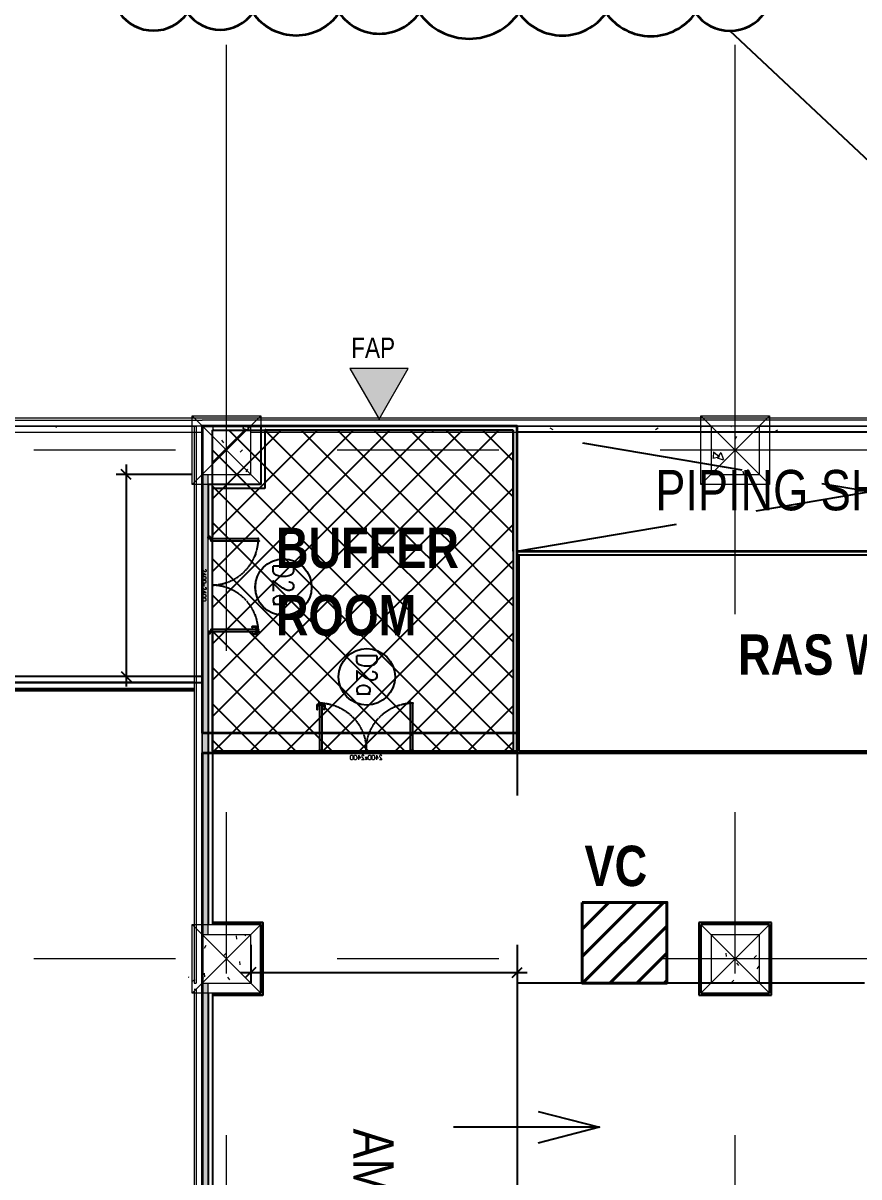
# Model space of a CAD drawing. Extents: x -14231 to 516634, y -267190 to 70805.
# Drawn here: x 402477 to 423174, y -78894 to -50310 of the extents above; entities that cross this region are included whole.
import ezdxf
from ezdxf.enums import TextEntityAlignment as Align

# ---------------------------------------------------------------- set-up
doc = ezdxf.new("R2010")
doc.units = 0
doc.header["$LTSCALE"] = 8
for name, pattern in [('188K-SM-03-F10-ARCH-PA-Y2257103$0$DASHED', [19.05, 12.7, -6.35]), ('IDA - Grid Line', [3500, 2000, -500, 500, -500]), ('IDA - Hidden 065', [537.5, 375, -162.5]), ('IDA - Hidden 2-1', [750, 500, -250])]:
    doc.linetypes.add(name, pattern=pattern)
doc.layers.get('0').update_dxf_attribs({"color": 1, "linetype": 'CONTINUOUS'})
doc.layers.get('Defpoints').update_dxf_attribs({"linetype": 'CONTINUOUS'})
for name, color, linetype in [('0-1.7M Column', 254, 'CONTINUOUS'), ('0-T100单抗岩棉库板H10000', 21, 'CONTINUOUS'), ('0-T100非抗岩棉库板H10000', 1, 'CONTINUOUS'), ('0-T50单抗铝蜂巢库板H5000', 3, 'CONTINUOUS'), ('0-T50双抗铝蜂巢库板H5000', 2, 'CONTINUOUS'), ('00-MEP Layout', 7, 'CONTINUOUS'), ('188K-SM-03-F10-ARCH-PA-Y2257103$0$K-Door', 4, 'CONTINUOUS'), ('188K-SM-03-F10-ARCH-PA-Y2257103$0$K-TXT', 7, 'CONTINUOUS'), ('Ceiling FL+3000', 6, 'CONTINUOUS'), ('Ceiling FL+5000', 150, 'CONTINUOUS'), ('CTCI', 4, 'CONTINUOUS')]:
    doc.layers.add(name, color=color, linetype=linetype)
for name, color, linetype, lineweight in [('A-_--------_A', 7, 'CONTINUOUS', 9), ('A-_ANOTGRID_E', 7, 'CONTINUOUS', 9), ('A-_WALL----_E', 7, 'CONTINUOUS', 9), ('A-_WALL----_H', 7, 'CONTINUOUS', 9), ('A-ANOT----_D', 7, 'CONTINUOUS', 9), ('A-COLN----_E', 7, 'CONTINUOUS', 9), ('A-COLN----_E1', 7, 'CONTINUOUS', 9)]:
    doc.layers.add(name, color=color, linetype=linetype, lineweight=lineweight)
doc.styles.add('188K-SM-03-F10-ARCH-PA-Y2257103$0$14P7-XFDP10$0$AA-TXT', font='simplex.shx', dxfattribs={"width": 0.8, "bigfont": 'chineset.shx'})
doc.styles.add('188K-SM-03-F10-ARCH-PA-Y2257103$0$Standard', font='txt.shx', dxfattribs={"bigfont": 'chineset.shx'})
doc.styles.add('Arial', font='arial.ttf', dxfattribs={"width": 0.8, "height": 0.25})
doc.styles.add('Arial Narrow_2', font='ARIALN.TTF', dxfattribs={"width": 0.8, "height": 0.22})
doc.styles.add('Site Area', font='arial.ttf', dxfattribs={"width": 0.8})
doc.dimstyles.new('IDA_-_Arial_-_2_5mm_-_Black_-_Diagonal', dxfattribs={"dimscale": 304.8, "dimtxt": 639.644359, "dimasz": 0.82021, "dimexe": 0.82021, "dimexo": 0.82021, "dimgap": 0, "dimtad": 1, "dimdec": 0, "dimzin": 0, "dimdsep": 46, "dimtxsty": 'Arial Narrow_2', "dimblk1": 'OBLIQUE', "dimblk2": 'OBLIQUE', "dimsah": 1, "dimcen": 0.09, "dimdle": 0.82021, "dimazin": 0, "dimtfac": 1, "dimtdec": 4, "dimtix": 1, "dimtmove": 0, "dimatfit": 3, "dimfxl": 1, "dimtvp": 1, "dimtolj": 1, "dimtzin": 0, "dimarcsym": 2})
pattern_1 = [(270, (69356.9, 806163.47), (508, -2032), [83.82, -1440.18, 83.82, -1440.18, -8128]), (270, (69356.9, 806163.47), (508, -2032), [-3048, 83.82, -2964.18, 83.82, -1440.18, -3556]), (270, (69356.9, 806163.47), (508, -2032), [-7620, 83.82, -932.18, 83.82, -2456.18]), (30, (69610.9, 805401.47), (1505.76362, 1455.9409), [83.82, -1440.18, 83.82, -1440.18, -8128]), (30, (69610.9, 805401.47), (1505.76362, 1455.9409), [-3048, 83.82, -2964.18, 83.82, -1440.18, -3556]), (30, (69610.9, 805401.47), (1505.76362, 1455.9409), [-7620, 83.82, -932.18, 83.82, -2456.18]), (150, (70626.9, 805147.47), (-2013.76362, 576.0591), [83.82, -1440.18, 83.82, -1440.18, -8128]), (150, (70626.9, 805147.47), (-2013.76362, 576.0591), [-3048, 83.82, -2964.18, 83.82, -1440.18, -3556]), (150, (70626.9, 805147.47), (-2013.76362, 576.0591), [-7620, 83.82, -932.18, 83.82, -2456.18])]

# ---------------------------------------------------------------- blocks, each defined once
blk = doc.blocks.new('IDA - Rectangle Column - 1200W X 1200D-V72-PH1 LEVEL 3 - PROBE')
at = {"layer": 'A-COLN----_E1'}
h = blk.add_hatch(dxfattribs=at)
h.set_pattern_fill('FP_68', color=256, style=0, pattern_type=2)
h.set_pattern_definition([(50, (-867057.2, -350756.1), (1821.8403, -159.3907), [190.5, -2095.5]), (355, (-867057.2, -350756.1), (-352.428, 1910.5674), [152.4, -1676.4]), (100.451, (-866905.4, -350769.4), (1469.4262, 1751.166), [161.9, -1780.901]), (46.184, (-867057.2, -350248.1), (2710.791, -420.428), [285.75, -3143.25]), (96.636, (-866831.3, -350283.2), (2374.0256, 2474.276), [242.85, -2671.351]), (351.184, (-867057.2, -350248), (2374.05, 2474.2525), [228.6, -2514.6]), (21, (-866803.2, -350375.1), (1516.1442, -1022.6516), [190.5, -2095.5]), (326, (-866803.2, -350375.1), (618.021, 1841.8805), [152.4, -1676.4]), (71.451, (-866676.8, -350460.3), (2134.1713, 819.2124), [161.9, -1780.901]), (37.5, (-867057.2, -350756.1), (30.88603, 845.5504), [83.82, -1572.26, 83.82, -3300.73]), (37.5, (-867057.2, -350756.1), (30.88603, 845.5504), [-1739.9, -1617.98, 83.82, -1598.93]), (7.5, (-867057.2, -350756.1), (668.1966, 1001.80575), [83.82, -886.46, 83.82, -1534.16, -641.35]), (7.5, (-867057.2, -350756.1), (668.1966, 1001.80575), [-2588.26, 83.82, -557.53]), (327.5, (-867623.6, -350756.1), (1355.90933, -57.2896), [83.82, -551.18, 83.82, -4526.28]), (327.5, (-867623.6, -350756.1), (1355.90933, -57.2896), [-718.82, -1897.38, 83.82, -2545.08]), (317.5, (-867877.6, -350756.1), (1481.2932, 254.2664), [83.82, -741.68, 83.82, -3098.8]), (317.5, (-867877.6, -350756.1), (1481.2932, 254.2664), [-909.32, -1231.9, 83.82, -1783.08])])
h.paths.add_polyline_path([(600, -600), (600, 600), (-600, 600), (-600, -600)])
at = {"layer": 'A-COLN----_E'}
for p, q in [((600, 600), (-600, 600)), ((-600, 600), (-600, -600)), ((600, -600), (600, 600)), ((-600, -600), (600, -600))]:
    blk.add_line(p, q, dxfattribs=at)
blk = doc.blocks.new('IDA - Rectangle Column - 1200W X 1200D-V73-PH1 LEVEL 3 - PROBE')
at = {"layer": 'A-COLN----_E1'}
h = blk.add_hatch(dxfattribs=at)
h.set_pattern_fill('FP_69', color=256, style=0, pattern_type=2)
h.set_pattern_definition([(50, (-879657.2, -350756.1), (1821.8403, -159.3907), [190.5, -2095.5]), (355, (-879657.2, -350756.1), (-352.428, 1910.5674), [152.4, -1676.4]), (100.451, (-879505.4, -350769.4), (1469.4262, 1751.166), [161.9, -1780.901]), (46.184, (-879657.2, -350248.1), (2710.791, -420.428), [285.75, -3143.25]), (96.636, (-879431.3, -350283.2), (2374.0256, 2474.276), [242.85, -2671.351]), (351.184, (-879657.2, -350248), (2374.05, 2474.2525), [228.6, -2514.6]), (21, (-879403.2, -350375.1), (1516.1442, -1022.6516), [190.5, -2095.5]), (326, (-879403.2, -350375.1), (618.021, 1841.8805), [152.4, -1676.4]), (71.451, (-879276.8, -350460.3), (2134.1713, 819.2124), [161.9, -1780.901]), (37.5, (-879657.2, -350756.1), (30.88603, 845.5504), [83.82, -1572.26, 83.82, -3300.73]), (37.5, (-879657.2, -350756.1), (30.88603, 845.5504), [-1739.9, -1617.98, 83.82, -1598.93]), (7.5, (-879657.2, -350756.1), (668.1966, 1001.80575), [83.82, -886.46, 83.82, -1534.16, -641.35]), (7.5, (-879657.2, -350756.1), (668.1966, 1001.80575), [-2588.26, 83.82, -557.53]), (327.5, (-880223.6, -350756.1), (1355.90933, -57.2896), [83.82, -551.18, 83.82, -4526.28]), (327.5, (-880223.6, -350756.1), (1355.90933, -57.2896), [-718.82, -1897.38, 83.82, -2545.08]), (317.5, (-880477.6, -350756.1), (1481.2932, 254.2664), [83.82, -741.68, 83.82, -3098.8]), (317.5, (-880477.6, -350756.1), (1481.2932, 254.2664), [-909.32, -1231.9, 83.82, -1783.08])])
h.paths.add_polyline_path([(600, -600), (600, 600), (-600, 600), (-600, -600)])
at = {"layer": 'A-COLN----_E'}
for p, q in [((600, 600), (-600, 600)), ((-600, 600), (-600, -600)), ((600, -600), (600, 600)), ((-600, -600), (600, -600))]:
    blk.add_line(p, q, dxfattribs=at)
blk = doc.blocks.new('IDA - Rectangle Column - 1200W X 1200D-V74-PH1 LEVEL 3 - PROBE')
at = {"layer": 'A-COLN----_E1'}
h = blk.add_hatch(dxfattribs=at)
h.set_pattern_fill('FP_70', color=256, style=0, pattern_type=2)
h.set_pattern_definition([(50, (-867057.2, -338156.1), (1821.8403, -159.3907), [190.5, -2095.5]), (355, (-867057.2, -338156.1), (-352.428, 1910.5674), [152.4, -1676.4]), (100.451, (-866905.4, -338169.4), (1469.4262, 1751.166), [161.9, -1780.901]), (46.184, (-867057.2, -337648.1), (2710.791, -420.428), [285.75, -3143.25]), (96.636, (-866831.3, -337683.2), (2374.0256, 2474.276), [242.85, -2671.351]), (351.184, (-867057.2, -337648), (2374.05, 2474.2525), [228.6, -2514.6]), (21, (-866803.2, -337775.1), (1516.1442, -1022.6516), [190.5, -2095.5]), (326, (-866803.2, -337775.1), (618.021, 1841.8805), [152.4, -1676.4]), (71.451, (-866676.8, -337860.3), (2134.1713, 819.2124), [161.9, -1780.901]), (37.5, (-867057.2, -338156.1), (30.88603, 845.5504), [83.82, -1572.26, 83.82, -3300.73]), (37.5, (-867057.2, -338156.1), (30.88603, 845.5504), [-1739.9, -1617.98, 83.82, -1598.93]), (7.5, (-867057.2, -338156.1), (668.1966, 1001.80575), [83.82, -886.46, 83.82, -1534.16, -641.35]), (7.5, (-867057.2, -338156.1), (668.1966, 1001.80575), [-2588.26, 83.82, -557.53]), (327.5, (-867623.6, -338156.1), (1355.90933, -57.2896), [83.82, -551.18, 83.82, -4526.28]), (327.5, (-867623.6, -338156.1), (1355.90933, -57.2896), [-718.82, -1897.38, 83.82, -2545.08]), (317.5, (-867877.6, -338156.1), (1481.2932, 254.2664), [83.82, -741.68, 83.82, -3098.8]), (317.5, (-867877.6, -338156.1), (1481.2932, 254.2664), [-909.32, -1231.9, 83.82, -1783.08])])
h.paths.add_polyline_path([(600, -600), (600, 600), (-600, 600), (-600, -600)])
at = {"layer": 'A-COLN----_E'}
for p, q in [((600, 600), (-600, 600)), ((-600, 600), (-600, -600)), ((600, -600), (600, 600)), ((-600, -600), (600, -600))]:
    blk.add_line(p, q, dxfattribs=at)
blk = doc.blocks.new('IDA - Rectangle Column - 1200W X 1200D-V75-PH1 LEVEL 3 - PROBE')
at = {"layer": 'A-COLN----_E1'}
h = blk.add_hatch(dxfattribs=at)
h.set_pattern_fill('FP_71', color=256, style=0, pattern_type=2)
h.set_pattern_definition([(50, (-879657.2, -338156.1), (1821.8403, -159.3907), [190.5, -2095.5]), (355, (-879657.2, -338156.1), (-352.428, 1910.5674), [152.4, -1676.4]), (100.451, (-879505.4, -338169.4), (1469.4262, 1751.166), [161.9, -1780.901]), (46.184, (-879657.2, -337648.1), (2710.791, -420.428), [285.75, -3143.25]), (96.636, (-879431.3, -337683.2), (2374.0256, 2474.276), [242.85, -2671.351]), (351.184, (-879657.2, -337648), (2374.05, 2474.2525), [228.6, -2514.6]), (21, (-879403.2, -337775.1), (1516.1442, -1022.6516), [190.5, -2095.5]), (326, (-879403.2, -337775.1), (618.021, 1841.8805), [152.4, -1676.4]), (71.451, (-879276.8, -337860.3), (2134.1713, 819.2124), [161.9, -1780.901]), (37.5, (-879657.2, -338156.1), (30.88603, 845.5504), [83.82, -1572.26, 83.82, -3300.73]), (37.5, (-879657.2, -338156.1), (30.88603, 845.5504), [-1739.9, -1617.98, 83.82, -1598.93]), (7.5, (-879657.2, -338156.1), (668.1966, 1001.80575), [83.82, -886.46, 83.82, -1534.16, -641.35]), (7.5, (-879657.2, -338156.1), (668.1966, 1001.80575), [-2588.26, 83.82, -557.53]), (327.5, (-880223.6, -338156.1), (1355.90933, -57.2896), [83.82, -551.18, 83.82, -4526.28]), (327.5, (-880223.6, -338156.1), (1355.90933, -57.2896), [-718.82, -1897.38, 83.82, -2545.08]), (317.5, (-880477.6, -338156.1), (1481.2932, 254.2664), [83.82, -741.68, 83.82, -3098.8]), (317.5, (-880477.6, -338156.1), (1481.2932, 254.2664), [-909.32, -1231.9, 83.82, -1783.08])])
h.paths.add_polyline_path([(600, -600), (600, 600), (-600, 600), (-600, -600)])
at = {"layer": 'A-COLN----_E'}
for p, q in [((600, 600), (-600, 600)), ((-600, 600), (-600, -600)), ((600, -600), (600, 600)), ((-600, -600), (600, -600))]:
    blk.add_line(p, q, dxfattribs=at)
blk = doc.blocks.new('_Oblique')
at = {"color": 0, "linetype": 'ByBlock', "lineweight": -2}
blk.add_line((-0.5, -0.5), (0.5, 0.5), dxfattribs=at)
blk = doc.blocks.new('*D261')
at = {"layer": 'A-ANOT----_D', "color": 0, "lineweight": -2, "transparency": 16777216}
for p, q in [((405031, -61244), (405031, -66744)), ((406663, -61494), (404781, -61494)), ((406663, -66494), (404781, -66494))]:
    blk.add_line(p, q, dxfattribs=at)
at = {"layer": 'Defpoints', "color": 0, "transparency": 16777216}
for p in [(406913, -61494), (405031, -66494), (406913, -66494)]:
    blk.add_point(p, dxfattribs=at)
at = {"layer": 'A-ANOT----_D', "color": 0, "lineweight": -2, "transparency": 16777216, "xscale": 250, "yscale": 250, "zscale": 250}
for p, rotation in [((405031, -61494), 90), ((405031, -66494), 270)]:
    blk.add_blockref('_Oblique', p, dxfattribs=dict(at, rotation=rotation))
at = {"layer": 'A-ANOT----_D', "color": 0, "transparency": 16777216, "insert": (405031, -63994), "char_height": 0.22, "attachment_point": 5, "rotation": 90, "style": 'Arial Narrow_2'}
blk.add_mtext('\\A1;5000', dxfattribs=at)
blk = doc.blocks.new('*D277')
at = {"layer": 'A-ANOT----_D', "color": 0, "lineweight": -2, "transparency": 16777216}
for p, q in [((408113, -73144), (408113, -74082)), ((414713, -73144), (414713, -74082)), ((407863, -73832), (414963, -73832))]:
    blk.add_line(p, q, dxfattribs=at)
at = {"layer": 'Defpoints', "color": 0, "transparency": 16777216}
for p in [(408113, -72894), (414713, -72894), (414713, -73832)]:
    blk.add_point(p, dxfattribs=at)
at = {"layer": 'A-ANOT----_D', "color": 0, "lineweight": -2, "transparency": 16777216, "xscale": 250, "yscale": 250, "zscale": 250, "rotation": 180}
blk.add_blockref('_Oblique', (408113, -73832), dxfattribs=at)
at = {"layer": 'A-ANOT----_D', "color": 0, "lineweight": -2, "transparency": 16777216, "xscale": 250, "yscale": 250, "zscale": 250}
blk.add_blockref('_Oblique', (414713, -73832), dxfattribs=at)
at = {"layer": 'A-ANOT----_D', "color": 0, "transparency": 16777216, "insert": (411413, -73832), "char_height": 0.22, "attachment_point": 5, "style": 'Arial Narrow_2'}
blk.add_mtext('\\A1;6600', dxfattribs=at)
blk = doc.blocks.new('F10N-L30_PIPING SHAFT-01')
at = {"layer": 'CTCI', "color": 5, "linetype": 'IDA - Hidden 2-1'}
for p, q in [((2950, 17400), (0, 0)), ((2950, 0), (0, 17400))]:
    blk.add_line(p, q, dxfattribs=at)
at = {"layer": 'CTCI', "color": 5}
blk.add_lwpolyline([(2950, 17400), (0, 17400), (0, 0), (2950, 0)], close=True, dxfattribs=at)
at = {"color": 5, "lineweight": 53, "insert": (937, 3418), "char_height": 1000, "width": 12873.67, "attachment_point": 1, "rotation": 90, "style": 'Site Area'}
blk.add_mtext('PIPING SHAFT W=2.5M', dxfattribs=at)
blk = doc.blocks.new('A$Cdbe0066e')
at = {"lineweight": 40}
h = blk.add_hatch(dxfattribs=at)
h.set_pattern_fill('ANSI31', color=1, scale=150)
h.set_pattern_definition([(45, (-170200.37, 1667730.7), (-336.7596, 336.7596), [])])
h.paths.add_polyline_path([(0, 2000), (2100, 2000), (2100, 0), (0, 0)])
at = {"color": 3, "lineweight": 40}
blk.add_lwpolyline([(0, 2000), (2100, 2000), (2100, 0), (0, 0)], close=True, dxfattribs=at)
at = {"color": 4, "lineweight": 53, "insert": (58, 3405, 0), "char_height": 1000, "attachment_point": 1, "style": 'Site Area'}
blk.add_mtext_dynamic_manual_height_columns('{\\fArial|b1|i0|c0|p34;VC}', width=1894.61, gutter_width=24255, heights=[0], dxfattribs=at)
blk = doc.blocks.new('A$C3c950bc4')
at = {"layer": 'A-COLN----_E1', "color": 8, "lineweight": 9}
for p, q in [((850, 850), (-850, -850)), ((-850, 850), (850, -850)), ((13450, 850), (11750, -850)), ((11750, 850), (13450, -850))]:
    blk.add_line(p, q, dxfattribs=at)
for points in [[(-850, 850), (850, 850), (850, -850), (-850, -850)], [(11750, 850), (13450, 850), (13450, -850), (11750, -850)]]:
    blk.add_lwpolyline(points, close=True, dxfattribs=at)
blk = doc.blocks.new('188K-SM-03-F10-ARCH-PA-Y2257103$0$雙開門-2400×2400')
for p, q in [((225.2, 117.7), (223.8, 117.6)), ((229.2, 117.7), (225.2, 117.7)), ((225.2, 115.5), (229.2, 115.5)), ((229.2, 119), (229.2, 114.1)), ((230, 119), (229.2, 119)), ((230, 114.1), (230, 119)), ((229.2, 114.1), (230, 114.1)), ((0, 2.5), (0, -2.5)), ((0, -1.9), (0, 1.9)), ((0.6, 2.5), (3, 2.5)), ((3, 2.5), (3, 0.2)), ((3, 0.2), (3, 0.2)), ((239.4, 2.5), (237, 2.5)), ((237, 2.5), (237, -0.2)), ((237, -0.2), (237, 0)), ((240, 2.5), (240, -2.5)), ((240, -1.9), (240, 1.9)), ((3, -2.5), (0.6, -2.5)), ((4.7, -1.9), (3, -2.5)), ((3.7, -0.6), (3.9, -0.6)), ((3.9, -0.6), (4, -0.6)), ((4.1, -0.7), (4, -0.7)), ((4, -0.7), (4, -1.5)), ((4, -1.5), (4.6, -1.5)), ((4.5, -0.2), (4.1, -0.2)), ((4.1, -0.7), (4.1, -0.7)), ((4.6, -0.7), (4.5, -0.7)), ((4.5, -0.7), (4.5, -0.7)), ((4.6, -0.6), (4.7, -0.6)), ((4.6, -1.5), (4.6, -0.7)), ((4.7, -0.6), (4.8, -0.6)), ((5, -0.8), (5, -1.5)), ((235, -0.8), (235, -1.5)), ((235.3, -0.6), (235.2, -0.6)), ((235.4, -0.6), (235.3, -0.6)), ((235.3, -1.9), (237, -2.5)), ((235.4, -1.5), (235.4, -0.7)), ((235.4, -0.7), (235.5, -0.7)), ((236, -1.5), (235.4, -1.5)), ((235.5, -0.2), (235.9, -0.2)), ((235.5, -0.7), (235.5, -0.7)), ((235.9, -0.7), (235.9, -0.7)), ((235.9, -0.7), (236, -0.7)), ((236.1, -0.6), (236, -0.6)), ((236, -0.7), (236, -1.5)), ((236.3, -0.6), (236.1, -0.6)), ((237, -2.5), (239.4, -2.5))]:
    blk.add_line(p, q)
for points in [[(10.9, 121.6), (10.9, 123.4), (10.9, 121.6), (4.3, 121.6), (4.3, 121.5), (4.7, 121.5), (4.7, 120.4, 0.414214), (4.8, 120.3), (5, 120.3), (5, 120.4), (4.9, 120.4), (4.9, 121.4), (5, 121.4), (5, 4.1), (4.9, 4.1), (4.9, 5.1), (5, 5.1), (5, 5.2), (4.8, 5.2, 0.414214), (4.7, 5.1), (4.7, 4, 0.414214), (4.8, 3.8), (10.2, 3.8, 0.414214), (10.3, 4), (10.3, 5.1, 0.414214), (10.2, 5.2), (10, 5.2), (10, 5.1), (10.1, 5.1), (10.1, 4.1), (10, 4.1), (10, 121.4), (10.1, 121.4), (10.1, 120.4), (10, 120.4), (10, 120.3), (10.2, 120.3, 0.414214), (10.3, 120.4), (10.3, 121.4), (11.1, 121.4, 0.414214), (11.1, 121.4), (11.1, 123.6, 0.414214), (11.1, 123.7), (10.3, 123.7), (10.3, 123.4), (10.9, 123.4)], [(235.9, 121.6), (235.9, 123.4), (235.9, 121.6), (229.3, 121.6), (229.3, 121.5), (229.7, 121.5), (229.7, 120.4, 0.414214), (229.8, 120.3), (230, 120.3), (230, 120.4), (229.9, 120.4), (229.9, 121.4), (230, 121.4), (230, 4.1), (229.9, 4.1), (229.9, 5.1), (230, 5.1), (230, 5.2), (229.8, 5.2, 0.414214), (229.7, 5.1), (229.7, 4, 0.414214), (229.8, 3.8), (235.2, 3.8, 0.414214), (235.3, 4), (235.3, 5.1, 0.414214), (235.2, 5.2), (235, 5.2), (235, 5.1), (235.1, 5.1), (235.1, 4.1), (235, 4.1), (235, 121.4), (235.1, 121.4), (235.1, 120.4), (235, 120.4), (235, 120.3), (235.2, 120.3, 0.414214), (235.3, 120.4), (235.3, 121.4), (236.1, 121.4, 0.414214), (236.1, 121.4), (236.1, 123.6, 0.414214), (236.1, 123.7), (235.3, 123.7), (235.3, 123.4), (235.9, 123.4)], [(235.8, 117.7), (239.8, 117.7), (241.2, 117.6, -0.327495), (242, 116.9, -0.089847), (242.2, 106.2, -1.144881), (240.3, 106.6, 0.137079), (240.3, 114.9, 0.349357), (239.8, 115.5), (235.8, 115.5)]]:
    blk.add_lwpolyline(points, format="xyb")
blk.add_lwpolyline([(235, 114.1), (235, 119), (235.8, 119), (235.8, 114.1)], close=True)
at = {"ltscale": 500}
for points in [[(3.3, 0.3), (3.3, 3.1), (3, 3.1), (3, 0.3)], [(8.5, 3.8), (4, 3.8), (4, 4.1), (8.5, 4.1)], [(231.5, 3.8), (236, 3.8), (236, 4.1), (231.5, 4.1)], [(236.7, -0.1), (236.7, 3.1), (237, 3.1), (237, -0.1)]]:
    blk.add_lwpolyline(points, close=True, dxfattribs=at)
at = {"linetype": '188K-SM-03-F10-ARCH-PA-Y2257103$0$DASHED', "ltscale": 0.01}
for centre, start, end in [((3.5, 5.1), 0, 85.9993), ((236.5, 5.1), 94.0007, 180)]:
    blk.add_arc(centre, 116.5, start, end, dxfattribs=at)
for centre, radius, start, end in [((0.6, 1.9), 0.598, 90, 180), ((3.9, 0.2), 0.855, 178.2453, 256.7344), ((236.3, 0), 0.659, 270, 360), ((239.4, 1.9), 0.598, 0, 90), ((0.6, -1.9), 0.598, 180, 270), ((4.3, -0.6), 0.427, 111.7868, 180), ((4, -0.7), 0.11, 360, 90), ((4.3, -0.6), 0.427, 0, 68.2132), ((4.6, -0.7), 0.11, 90, 180), ((4.5, -1.5), 0.5, 288.9704, 0), ((4.8, -0.8), 0.2, 0, 90), ((235.2, -0.8), 0.2, 90, 180), ((235.5, -1.5), 0.5, 180, 251.0296), ((235.7, -0.6), 0.427, 111.7868, 180), ((235.4, -0.7), 0.11, 360, 90), ((235.7, -0.6), 0.427, 0, 68.2132), ((236, -0.7), 0.11, 90, 180), ((239.4, -1.9), 0.598, 270, 360)]:
    blk.add_arc(centre, radius, start, end)
for centre, major_axis, start_param, end_param in [((252.5, 110.9), (-21.3, 21.3), 0.585307, 0.943734), ((223.9, 116.7), (0.624, 0.624), 0.866962, 2.13291), ((239.6, 110.8), (-10.9, 10.9), 0.51383, 1.058752), ((225.3, 114.9), (-0.417, 0.417), -0.669314, 0.675093), ((223.8, 106.3), (-0.707, 0.707), 0.872811, 4.284184)]:
    blk.add_ellipse(centre, major_axis=major_axis, ratio=1, start_param=start_param, end_param=end_param)
at = {"ltscale": 500, "extrusion": (0, 0, -1)}
blk.add_ellipse((3.5, 3.6), major_axis=(0.495, 0.495), ratio=1, start_param=3.926991, end_param=10.210176, dxfattribs=at)
at = {"ltscale": 500}
blk.add_ellipse((236.5, 3.6), major_axis=(-0.495, 0.495), ratio=1, start_param=3.926991, end_param=10.210176, dxfattribs=at)
at = {"color": 8, "style": '188K-SM-03-F10-ARCH-PA-Y2257103$0$14P7-XFDP10$0$AA-TXT', "width": 0.8}
blk.add_text('2400x2400', height=12, dxfattribs=at).set_placement((120, -13.5), align=Align.MIDDLE_CENTER)

msp = doc.modelspace()

# ---------------------------------------------------------------- hatches: boundary and pattern name
at = {"layer": 'A-_--------_A', "lineweight": 5, "true_color": 0xff0000}
msp.add_hatch(color=1, dxfattribs=at).paths.add_polyline_path([(410571.3, -58868.7), (411293, -60118.7), (412014.7, -58868.7)])
at = {"layer": 'A-_WALL----_H', "true_color": 0x808080}
h = msp.add_hatch(dxfattribs=at)
h.set_pattern_fill('FP_1', color=8, angle=-90, style=0, pattern_type=2)
h.set_pattern_definition(pattern_1)
h.paths.add_polyline_path([(395622.2, -60293.7), (395622.2, -60443.7), (406913, -60441.7), (406913, -60293.7), (401113.5, -60293.7)])
h.paths.add_polyline_path([(408113, -60443.7), (419513, -60443.7), (419513, -60293.7), (408113, -60293.7), (408113, -60438.5)])
h.paths.add_polyline_path([(420713, -60443.7), (432113, -60443.7), (432113, -60293.7), (420713, -60293.7), (420713, -60375.8)])
h.paths.add_polyline_path([(433313, -60293.7), (433313, -60443.7), (437213, -60443.7), (437213, -60293.7), (435906.5, -60293.7)])
h = msp.add_hatch(dxfattribs=at)
h.set_pattern_fill('FP_1', color=8, angle=-90, style=0, pattern_type=2)
h.set_pattern_definition(pattern_1)
h.paths.add_polyline_path([(406913, -129293.5), (407063, -129293.5), (407063, -124493.7), (406913, -124493.7)])
h.paths.add_polyline_path([(406913, -123293.7), (407063, -123293.7), (407063, -111893.7), (406913, -111893.7), (406913, -112478.2)])
h.paths.add_polyline_path([(406913, -110693.7), (407063, -110693.7), (407063, -99293.7), (406913, -99293.7)])
h.paths.add_polyline_path([(406913, -98093.7), (407063, -98093.7), (407063, -86693.7), (406913, -86693.7), (406913, -94441.7)])
h.paths.add_polyline_path([(406913, -85493.7), (407063, -85493.7), (407063, -74093.7), (406913, -74093.7), (406913, -76405.1)])
h.paths.add_polyline_path([(406913, -72893.7), (407063, -72893.7), (407063, -61493.7), (406913, -61493.7)])
h = msp.add_hatch(dxfattribs=at)
h.set_pattern_fill('FP_1', color=8, angle=-90, style=0, pattern_type=2)
h.set_pattern_definition(pattern_1)
h.paths.add_polyline_path([(395619.8, -73943.7), (395619.8, -74093.7), (406913, -74093.7), (406913, -73943.7), (401113.5, -73943.7)])

# ---------------------------------------------------------------- linework, layer by layer
for p, q in [((406913, -66493.7), (395619.8, -66493.7)), ((395619.8, -66643.7), (406913, -66643.7)), ((406713, -66643.7), (395622.2, -66643.7)), ((395622.2, -66793.7), (406713, -66793.7)), ((395622.2, -66843.7), (406713, -66843.7))]:
    msp.add_line(p, q)
at = {"linetype": 'IDA - Hidden 065', "ltscale": 3}
for points in [[(414713, -60443.7), (414713, -129293.5), (413763, -129293.5)], [(482713, -61493.7), (474913, -61493.7), (474913, -74093.7), (414713, -74093.7)]]:
    msp.add_lwpolyline(points, dxfattribs=at)
at = {"layer": '0-T100单抗岩棉库板H10000', "lineweight": -3}
for p, q in [((414713, -60293.7), (408363, -60293.7)), ((408363, -60293.7), (408363, -61743.7)), ((414713, -63393.7), (414713, -60293.7)), ((414613, -60393.7), (408463, -60393.7)), ((408463, -60393.7), (408463, -61843.7)), ((414613, -63393.7), (414613, -60393.7)), ((408363, -61743.7), (407063, -61743.7)), ((407063, -61743.7), (407063, -63032.8)), ((408463, -61843.7), (407163, -61843.7)), ((407163, -61843.7), (407163, -63032.8)), ((407063, -65432.8), (407063, -72643.7)), ((407163, -65432.8), (407163, -72643.7)), ((407063, -74343.7), (407063, -85243.7)), ((407163, -74343.7), (407163, -85243.7))]:
    msp.add_line(p, q, dxfattribs=at)
at = {"layer": '0-T100非抗岩棉库板H10000', "lineweight": -3}
for p, q in [((432113, -63393.7), (414713, -63393.7)), ((414713, -63393.7), (414713, -63393.7)), ((432013, -63493.7), (414713, -63493.7)), ((414713, -63493.7), (414713, -63493.7))]:
    msp.add_line(p, q, dxfattribs=at)
at = {"layer": '0-T50单抗铝蜂巢库板H5000', "lineweight": -3}
for p, q in [((414713, -68393.7), (414713, -63493.7)), ((414763, -68343.7), (414763, -63493.7)), ((427613, -68393.7), (414713, -68393.7)), ((427663, -68343.7), (414763, -68343.7)), ((408413, -72593.7), (407163, -72593.7)), ((408413, -74393.7), (408413, -72593.7)), ((421013, -72593.7), (419213, -72593.7)), ((419213, -72593.7), (419213, -74393.7)), ((421013, -74393.7), (421013, -72593.7)), ((408363, -72643.7), (407163, -72643.7)), ((408363, -74343.7), (408363, -72643.7)), ((420963, -72643.7), (419263, -72643.7)), ((419263, -72643.7), (419263, -74343.7)), ((420963, -74343.7), (420963, -72643.7)), ((407163, -74343.7), (408363, -74343.7)), ((407163, -74393.7), (408413, -74393.7)), ((419213, -74393.7), (421013, -74393.7)), ((419263, -74343.7), (420963, -74343.7))]:
    msp.add_line(p, q, dxfattribs=at)
at = {"layer": '0-T50双抗铝蜂巢库板H5000', "lineweight": -3}
for p, q in [((414713, -68343.7), (407163, -68343.7)), ((414713, -68393.7), (407163, -68393.7))]:
    msp.add_line(p, q, dxfattribs=at)
at = {"layer": '00-MEP Layout', "color": 30, "lineweight": 35, "true_color": 0xf26722}
msp.add_lwpolyline([(404862.7, -50056.7, 0.5205671), (406549.7, -50056.7, 0.5205671), (408164.3, -50056.7, 0.5205671), (410305.5, -50056.7, 0.5205671), (412290.4, -50056.7, 0.5205671), (414753.9, -50056.7, 0.5205671), (416910.5, -50056.7, 0.5205671), (419127.2, -50056.7, 0.5205671), (420835.7, -50056.7, 0.5205671)], format="xyb", dxfattribs=at)
at = {"layer": 'A-_--------_A', "color": 1, "true_color": 0xff0000}
for p, q in [((412014.7, -58868.7), (410571.3, -58868.7)), ((410571.3, -58868.7), (411293, -60118.7)), ((412014.7, -58868.7), (410571.3, -58868.7)), ((410571.3, -58868.7), (411293, -60118.7)), ((411293, -60118.7), (412014.7, -58868.7)), ((411293, -60118.7), (412014.7, -58868.7))]:
    msp.add_line(p, q, dxfattribs=at)
at = {"layer": 'A-_ANOTGRID_E', "color": 8, "linetype": 'IDA - Grid Line', "true_color": 0x808080}
for p, q in [((407513, -149857.8), (407513, -50848.6)), ((420113, -149857.7), (420113, -50848.6)), ((490253.6, -60893.7), (402743.7, -60893.7)), ((490253.6, -73493.7), (402743.7, -73493.7))]:
    msp.add_line(p, q, dxfattribs=at)
at = {"layer": 'A-_WALL----_E'}
for p, q in [((406713, -60093.7), (395622.2, -60093.7)), ((395622.2, -60143.7), (406713, -60143.7)), ((406913, -60293.7), (395622.2, -60293.7)), ((395622.2, -60293.7), (406713, -60293.7)), ((406763, -60093.7), (406713, -60093.7)), ((406713, -60143.7), (406763, -60143.7)), ((406713, -60293.7), (406713, -74093.7)), ((406713, -60293.7), (406763, -60293.7)), ((406913, -60093.7), (406763, -60093.7)), ((406763, -60143.7), (406913, -60143.7)), ((406763, -60293.7), (406763, -74093.7)), ((411278.6, -60093.7), (406913, -60093.7)), ((473163, -60143.7), (406913, -60143.7)), ((419513, -60293.7), (408113, -60293.7)), ((408113, -60293.7), (419513, -60293.7)), ((431438.6, -60093.7), (411307.5, -60093.7)), ((432113, -60293.7), (420713, -60293.7)), ((420713, -60293.7), (432113, -60293.7)), ((395622.2, -60443.7), (406913, -60443.7)), ((408113, -60443.7), (419513, -60443.7)), ((420713, -60443.7), (432113, -60443.7)), ((406913, -72893.7), (406913, -61493.7)), ((406913, -61493.7), (406913, -72893.7)), ((407063, -72893.7), (407063, -61493.7)), ((406713, -74093.7), (406763, -74093.7)), ((406713, -74243.7), (406763, -74243.7)), ((406713, -74293.7), (406713, -81479.3)), ((406763, -74243.7), (406763, -111593.7)), ((406913, -85493.7), (406913, -74093.7)), ((406913, -74093.7), (406913, -85493.7)), ((407063, -85493.7), (407063, -74093.7))]:
    msp.add_line(p, q, dxfattribs=at)
at = {"layer": 'Ceiling FL+5000', "lineweight": -3}
msp.add_lwpolyline([(427613, -68393.7), (407163, -68393.7), (407163, -72593.7), (408413, -72593.7), (408413, -74393.7), (407163, -74393.7), (407163, -85193.7)], dxfattribs=at)
at = {"layer": 'CTCI', "color": 6, "lineweight": 35}
msp.add_lwpolyline([(414713, -67893.7), (414713, -60293.7), (406913, -60293.7), (406913, -67893.7)], close=True, dxfattribs=at)
at = {"layer": 'CTCI'}
msp.add_lwpolyline([(414713, -63393.7), (414713, -67893.7)], dxfattribs=at)

# ---------------------------------------------------------------- block references
at = {"color": 2, "lineweight": 40}
msp.add_blockref('A$Cdbe0066e', (416320.6, -74093.7), dxfattribs=at)
at = {"layer": '188K-SM-03-F10-ARCH-PA-Y2257103$0$K-Door', "xscale": -10.00000000000569, "yscale": 10.00000000000569, "zscale": 10.00000000000569}
msp.add_blockref('188K-SM-03-F10-ARCH-PA-Y2257103$0$雙開門-2400×2400', (412172.9, -68368.7), dxfattribs=at)
at = {"layer": 'A-COLN----_E1', "lineweight": 9, "rotation": 270}
for name, p in [('IDA - Rectangle Column - 1200W X 1200D-V74-PH1 LEVEL 3 - PROBE', (407513, -60893.7)), ('IDA - Rectangle Column - 1200W X 1200D-V72-PH1 LEVEL 3 - PROBE', (420113, -60893.7)), ('IDA - Rectangle Column - 1200W X 1200D-V75-PH1 LEVEL 3 - PROBE', (407513, -73493.7)), ('IDA - Rectangle Column - 1200W X 1200D-V73-PH1 LEVEL 3 - PROBE', (420113, -73493.7))]:
    msp.add_blockref(name, p, dxfattribs=at)
at = {"layer": 'CTCI', "color": 5, "rotation": 270}
msp.add_blockref('F10N-L30_PIPING SHAFT-01', (414713, -60443.7), dxfattribs=at)

# ---------------------------------------------------------------- texts
at = {"color": 3, "lineweight": 53, "insert": (411656.3, -77695.6), "char_height": 1000, "width": 7027.147, "attachment_point": 1, "rotation": 270, "style": 'Site Area'}
msp.add_mtext('AMHS PATH', dxfattribs=at)
at = {"layer": 'A-_--------_A', "color": 1, "true_color": 0xff0000, "insert": (410601.9, -58103.1), "char_height": 500, "width": 1683.544, "attachment_point": 1, "style": 'Arial'}
msp.add_mtext('FAP', dxfattribs=at)

# ---------------------------------------------------------------- dimensions: what is measured, and where the dimension line sits
at = {"layer": 'A-ANOT----_D'}
dim = msp.add_linear_dim(base=(405031.4, -66493.7), p1=(406913, -61493.7), p2=(406913, -66493.7), angle=270, dimstyle='IDA_-_Arial_-_2_5mm_-_Black_-_Diagonal', override={"dimpost": '<>', "dimfxl": 12600}, dxfattribs=at)
dim.commit()
dim.dimension.update_dxf_attribs({"geometry": '*D261', "text_midpoint": (405031.3, -63993.7)})
dim = msp.add_linear_dim(base=(414713, -73832), p1=(408113, -72893.7), p2=(414713, -72893.7), dimstyle='IDA_-_Arial_-_2_5mm_-_Black_-_Diagonal', override={"dimpost": '<>', "dimfxl": 12600}, dxfattribs=at)
dim.commit()
dim.dimension.update_dxf_attribs({"geometry": '*D277', "text_midpoint": (411413, -73831.8)})

# ---------------------------------------------------------------- leaders
at = {"layer": '00-MEP Layout', "color": 30, "lineweight": 35, "true_color": 0xf26722}
msp.add_leader([(432113, -61918.7), (419981.4, -50501.4)], dimstyle='IDA_-_Arial_-_2_5mm_-_Black_-_Diagonal', override={"dimasz": 8, "dimgap": 0, "dimtad": 0}, dxfattribs=at)
at = {"layer": 'CTCI', "color": 1, "lineweight": 25}
msp.add_leader([(416753, -77664.3), (413138.4, -77664.3)], dimstyle='IDA_-_Arial_-_2_5mm_-_Black_-_Diagonal', override={"dimasz": 5, "dimgap": 0, "dimtad": 0, "dimldrblk": 'Open30'}, dxfattribs=at)

# ---------------------------------------------------------------- next in the draw order: texts
at = {"layer": 'CTCI', "color": 6, "lineweight": 53, "insert": (408738.1, -62812.1, 0), "char_height": 1000, "attachment_point": 1, "style": 'Site Area', "bg_fill": 3, "box_fill_scale": 1.5, "bg_fill_color": 256, "bg_fill_transparency": 0}
msp.add_mtext_dynamic_manual_height_columns('{\\fArial|b1|i0|c0|p34;BUFFER\\PROOM}', width=4424.152, gutter_width=24254.8, heights=[0], dxfattribs=at)
at = {"layer": 'CTCI', "lineweight": 53, "insert": (420183.1, -65454.8, 0), "char_height": 1000, "attachment_point": 1, "style": 'Site Area', "bg_fill": 3, "box_fill_scale": 1.5, "bg_fill_color": 256, "bg_fill_transparency": 0}
msp.add_mtext_dynamic_manual_height_columns('{\\fArial|b1|i0|c0|p34;RAS W=5.0M}', width=7037.999, gutter_width=24254.8, heights=[0], dxfattribs=at)

# ---------------------------------------------------------------- next in the draw order: hatches: boundary and pattern name
at = {"layer": 'Ceiling FL+3000', "lineweight": -3}
h = msp.add_hatch(dxfattribs=at)
h.set_pattern_fill('ANSI37', color=256, scale=200, angle=-90)
h.set_pattern_definition([(315, (-228483.1, 1495235.2), (449.0128, 449.0128), []), (45, (-228483.1, 1495235.2), (-449.0128, 449.0128), [])])
h.paths.add_polyline_path([(414613, -60393.7), (414613, -68343.7), (407163, -68343.7), (407163, -60393.7)])

# ---------------------------------------------------------------- next in the draw order: linework, layer by layer
at = {"layer": '188K-SM-03-F10-ARCH-PA-Y2257103$0$K-TXT'}
for centre in [(408922.6, -64283.8, 0), (410987.9, -66505.8)]:
    msp.add_circle(centre, 700, dxfattribs=at)
at = {"layer": 'Ceiling FL+3000', "lineweight": -3}
msp.add_lwpolyline([(414613, -60393.7), (414613, -68343.7), (407163, -68343.7), (407163, -60393.7)], close=True, dxfattribs=at)
at = {"layer": 'CTCI', "color": 4, "lineweight": 35}
msp.add_lwpolyline([(482563, -60593.7), (482563, -63793.7), (474913, -63793.7), (474913, -70393.7), (450013, -70393.7), (450013, -74093.7), (427613, -74093.7), (427613, -68393.7), (414713, -68393.7), (414713, -63393.7), (432113, -63393.7), (432113, -68093.7), (445513, -68093.7), (445513, -63393.7), (469663, -63393.7), (469663, -60593.7), (482563, -60593.7)], dxfattribs=at)
at = {"layer": 'CTCI', "color": 2, "lineweight": 35}
msp.add_lwpolyline([(482563, -63793.7), (474913, -63793.7), (474913, -70393.7), (450013, -70393.7), (450013, -74093.7), (427613, -74093.7), (427613, -68393.7), (406913, -68393.7), (406913, -90493.7), (414713, -90493.7), (414713, -126993.7), (419513, -126993.7), (419513, -126993.7), (479313, -126993.7), (479313, -127693.7), (482563, -127693.7), (482563, -63793.7)], dxfattribs=at)

# ---------------------------------------------------------------- next in the draw order: block references
at = {"layer": '0-1.7M Column', "color": 30, "lineweight": 35, "true_color": 0xf26722, "rotation": 270}
for p in [(407513, -60893.7), (420113, -60893.7)]:
    msp.add_blockref('A$C3c950bc4', p, dxfattribs=at)
at = {"layer": '188K-SM-03-F10-ARCH-PA-Y2257103$0$K-Door', "xscale": 10.00000000000569, "yscale": 10.00000000000569, "zscale": 10.00000000000569, "rotation": 270}
msp.add_blockref('188K-SM-03-F10-ARCH-PA-Y2257103$0$雙開門-2400×2400', (407088, -63032.8), dxfattribs=at)

# ---------------------------------------------------------------- next in the draw order: texts
at = {"layer": '188K-SM-03-F10-ARCH-PA-Y2257103$0$K-TXT', "style": '188K-SM-03-F10-ARCH-PA-Y2257103$0$Standard', "width": 0.85}
for p in [(408922.6, -64239.8, 0), (410987.9, -66461.8)]:
    msp.add_text('D2a', height=500, rotation=270, dxfattribs=at).set_placement(p, align=Align.MIDDLE)

doc.saveas('drawing.dxf')
